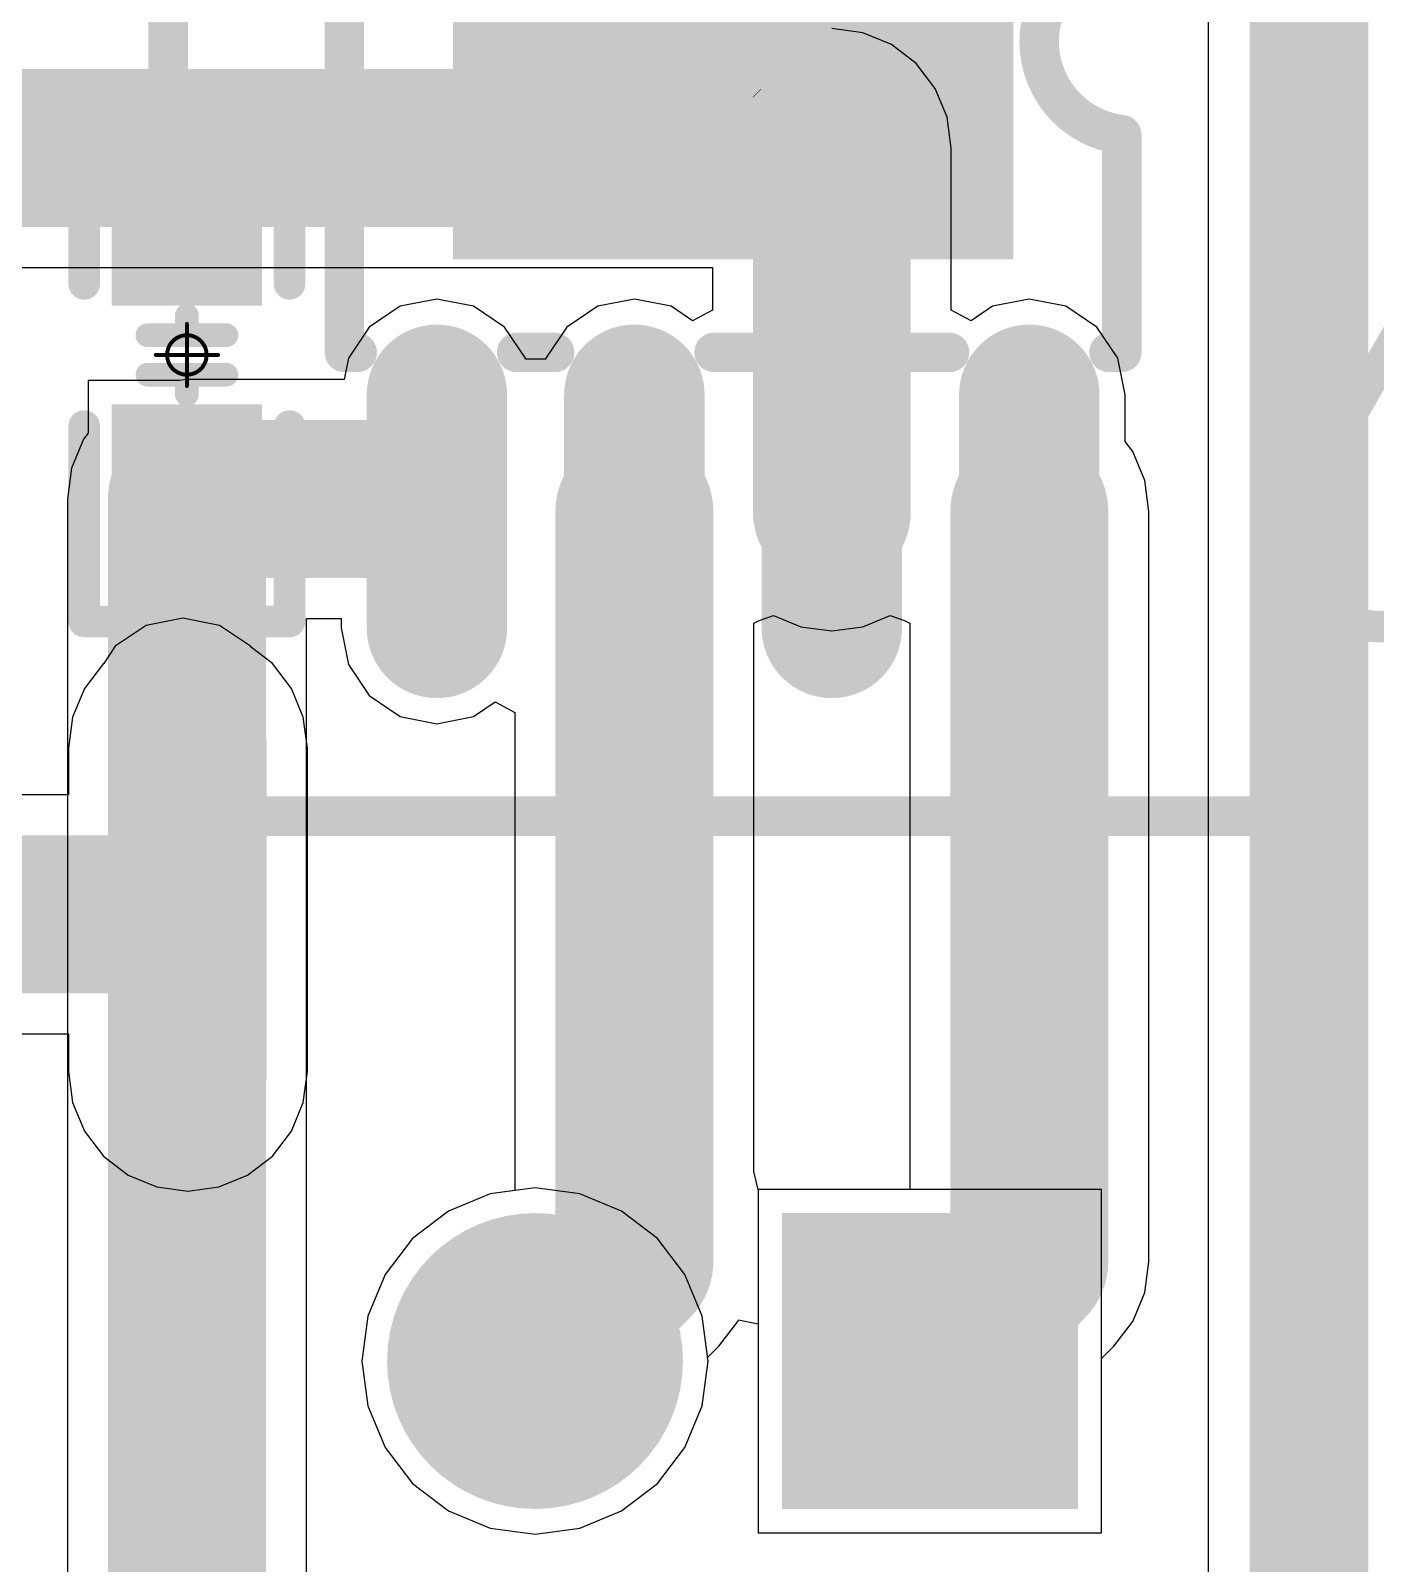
# Model space of a CAD drawing. Header units: millimetres. Extents: x 28 to 238, y 6 to 119.
# Drawn here: x 60.07 to 68.72, y 46.61 to 56.47 of the extents above; entities that cross this region are included whole.
import ezdxf

# ---------------------------------------------------------------- set-up
doc = ezdxf.new("R2010")
doc.units = ezdxf.units.MM
for name, color, linetype in [('BottomLayer', 5, 'Continuous'), ('BottomSolder', 6, 'Continuous'), ('KeepOutLayer', 6, 'Continuous'), ('Mechanical15', 56, 'Continuous'), ('MultiLayer', 9, 'Continuous'), ('PadHoleLayer', 156, 'Continuous'), ('TopLayer', 1, 'Continuous'), ('TopOverlay', 2, 'Continuous'), ('TopPaste', 8, 'Continuous'), ('TopSolder', 216, 'Continuous'), ('ViaHoleLayer', 16, 'Continuous')]:
    doc.layers.add(name, color=color, linetype=linetype)

# ---------------------------------------------------------------- blocks, each defined once
blk = doc.blocks.new('SRP12_34_25_P_4')
at = {"layer": 'TopOverlay', "const_width": 0.2032}
blk.add_lwpolyline([(-13.33089282, 5.10321814, -0.9742425975998068), (-12.80677144, 6.086459759999999)], format="xyb", dxfattribs=at)
at = {"layer": 'TopOverlay', "const_width": 0.1016}
for points in [[(-12.85757144, 6.086459759999999, 1), (-12.75597144, 6.086459759999999, 1)], [(-12.85280132, 6.096, 1), (-12.75120132, 6.096, 1)]]:
    blk.add_lwpolyline(points, format="xyb", close=True, dxfattribs=at)
at = {"layer": 'TopOverlay', "const_width": 0.2032}
blk.add_lwpolyline([(-12.80200132, 6.096), (-9.50000132, 4.191)], dxfattribs=at)
blk = doc.blocks.new('C_0603_M_19')
at = {"layer": 'Mechanical15', "const_width": 0.0254}
for points in [[(0, 0.1999996), (0, -0.1999996)], [(-0.1999996, 0), (0.1999996, 0)]]:
    blk.add_lwpolyline(points, dxfattribs=at)
at = {"layer": 'Mechanical15'}
for points, const_width in [([(-0.00635, 0.1999996, 1), (0.00635, 0.1999996, 1)], 0.0127), ([(0.127, 0, 1), (-0.127, 0, 1)], 0.0254), ([(-0.2063496, 0, 1), (-0.1936496, 0, 1)], 0.0127), ([(-0.13335, 0, 1), (-0.12065, 0, 1)], 0.0127), ([(0.12065, 0, 1), (0.13335, 0, 1)], 0.0127), ([(0.1936496, 0, 1), (0.2063496, 0, 1)], 0.0127), ([(-0.00635, -0.1999996, 1), (0.00635, -0.1999996, 1)], 0.0127)]:
    blk.add_lwpolyline(points, format="xyb", close=True, dxfattribs=dict(at, const_width=const_width))
at = {"layer": 'TopLayer'}
for points in [[(-1.4351, -0.381), (-0.4191, -0.381), (-1.4351, 0.381), (-0.4191, 0.381)], [(0.4191, -0.381), (1.4351, -0.381), (0.4191, 0.381), (1.4351, 0.381)]]:
    blk.add_solid(points, dxfattribs=at)
at = {"layer": 'TopOverlay'}
for points, const_width in [([(-1.7145, 0.6604), (-0.4572, 0.6604)], 0.2032), ([(-1.7145, 0.6604), (-1.7145, -0.6604)], 0.2032), ([(0.4572, 0.6604), (1.7145, 0.6604)], 0.2032), ([(1.7145, 0.6604), (1.7145, -0.6604)], 0.2032), ([(-0.127, 0.254), (-0.127, -0.254)], 0.1524), ([(0.127, 0.254), (0.127, -0.254)], 0.1524), ([(-0.254, 0), (-0.127, 0)], 0.1524), ([(0.127, 0), (0.254, 0)], 0.1524), ([(-1.7145, -0.6604), (-0.4572, -0.6604)], 0.2032), ([(0.4572, -0.6604), (1.7145, -0.6604)], 0.2032)]:
    blk.add_lwpolyline(points, dxfattribs=dict(at, const_width=const_width))
for points, const_width in [([(-1.7653, 0.6604, 1), (-1.6637, 0.6604, 1)], 0.1016), ([(-1.7653, 0.6604, 1), (-1.6637, 0.6604, 1)], 0.1016), ([(-0.508, 0.6604, 1), (-0.4064, 0.6604, 1)], 0.1016), ([(0.4064, 0.6604, 1), (0.508, 0.6604, 1)], 0.1016), ([(1.6637, 0.6604, 1), (1.7653, 0.6604, 1)], 0.1016), ([(1.6637, 0.6604, 1), (1.7653, 0.6604, 1)], 0.1016), ([(-0.1651, 0.254, 1), (-0.0889, 0.254, 1)], 0.0762), ([(0.0889, 0.254, 1), (0.1651, 0.254, 1)], 0.0762), ([(-0.2921, 0, 1), (-0.2159, 0, 1)], 0.0762), ([(-0.1651, 0, 1), (-0.0889, 0, 1)], 0.0762), ([(0.0889, 0, 1), (0.1651, 0, 1)], 0.0762), ([(0.2159, 0, 1), (0.2921, 0, 1)], 0.0762), ([(-0.1651, -0.254, 1), (-0.0889, -0.254, 1)], 0.0762), ([(0.0889, -0.254, 1), (0.1651, -0.254, 1)], 0.0762), ([(-1.7653, -0.6604, 1), (-1.6637, -0.6604, 1)], 0.1016), ([(-1.7653, -0.6604, 1), (-1.6637, -0.6604, 1)], 0.1016), ([(-0.508, -0.6604, 1), (-0.4064, -0.6604, 1)], 0.1016), ([(0.4064, -0.6604, 1), (0.508, -0.6604, 1)], 0.1016), ([(1.6637, -0.6604, 1), (1.7653, -0.6604, 1)], 0.1016), ([(1.6637, -0.6604, 1), (1.7653, -0.6604, 1)], 0.1016)]:
    blk.add_lwpolyline(points, format="xyb", close=True, dxfattribs=dict(at, const_width=const_width))
at = {"layer": 'TopPaste'}
for points in [[(-1.4351, -0.381), (-0.4191, -0.381), (-1.4351, 0.381), (-0.4191, 0.381)], [(0.4191, -0.381), (1.4351, -0.381), (0.4191, 0.381), (1.4351, 0.381)]]:
    blk.add_solid(points, dxfattribs=at)
at = {"layer": 'TopSolder'}
for points in [[(-1.5367, -0.4826), (-0.3175, -0.4826), (-1.5367, 0.4826), (-0.3175, 0.4826)], [(0.3175, -0.4826), (1.5367, -0.4826), (0.3175, 0.4826), (1.5367, 0.4826)]]:
    blk.add_solid(points, dxfattribs=at)
blk = doc.blocks.new('XH2_54_LI_2P_37')
at = {"layer": 'BottomLayer', "const_width": 0.8499983}
blk.add_lwpolyline([(0.84499958, 0, 1), (1.69500042, 0, 1)], format="xyb", close=True, dxfattribs=at)
at = {"layer": 'BottomLayer'}
blk.add_solid([(-0.4200017, -0.8499983), (-0.4200017, 0.8499983), (-2.1199983, -0.8499983), (-2.1199983, 0.8499983)], dxfattribs=at)
at = {"layer": 'BottomSolder', "const_width": 0.9515983}
blk.add_lwpolyline([(0.7941995799999999, 0, 1), (1.74580042, 0, 1)], format="xyb", close=True, dxfattribs=at)
at = {"layer": 'BottomSolder'}
blk.add_solid([(-0.3184017, -0.9515983), (-0.3184017, 0.9515983), (-2.2215983, -0.9515983), (-2.2215983, 0.9515983)], dxfattribs=at)
at = {"layer": 'MultiLayer', "const_width": 0.8499983}
blk.add_lwpolyline([(0.84499958, 0, 1), (1.69500042, 0, 1)], format="xyb", close=True, dxfattribs=at)
at = {"layer": 'MultiLayer'}
blk.add_solid([(-0.4200017, -0.8499983), (-0.4200017, 0.8499983), (-2.1199983, -0.8499983), (-2.1199983, 0.8499983)], dxfattribs=at)
at = {"layer": 'PadHoleLayer', "const_width": 0.4499991}
for points in [[(-1.49500082, 0, 1), (-1.04499918, 0, 1)], [(1.04499918, 0, 1), (1.49500082, 0, 1)]]:
    blk.add_lwpolyline(points, format="xyb", close=True, dxfattribs=at)
at = {"layer": 'TopLayer', "const_width": 0.8499983}
blk.add_lwpolyline([(0.84499958, 0, 1), (1.69500042, 0, 1)], format="xyb", close=True, dxfattribs=at)
at = {"layer": 'TopLayer'}
blk.add_solid([(-0.4200017, -0.8499983), (-0.4200017, 0.8499983), (-2.1199983, -0.8499983), (-2.1199983, 0.8499983)], dxfattribs=at)
at = {"layer": 'TopOverlay', "const_width": 0.254}
for points in [[(-1.0667746, 2.36982), (-3.8074346, 2.36982)], [(-3.8074346, 2.36982), (-3.8074346, -3.5052)], [(-1.0667746, 2.36982), (-1.0667746, 1.7272)], [(2.95402, 2.36982), (0.9525254000000001, 2.36982)], [(0.9525254000000001, 2.36982), (0.9525254000000001, 1.7272)], [(3.7363654, 2.36982), (2.95402, 2.36982)], [(3.7363654, 2.36982), (3.7363654, -3.5052)], [(0.9525254000000001, 1.7272), (-1.0667746, 1.7272)], [(3.7363654, -3.5052), (-3.8074346, -3.5052)]]:
    blk.add_lwpolyline(points, dxfattribs=at)
at = {"layer": 'TopOverlay', "const_width": 0.127}
for points in [[(-3.8709346, 2.36982, 1), (-3.7439346, 2.36982, 1)], [(-3.8709346, 2.36982, 1), (-3.7439346, 2.36982, 1)], [(-1.1302746, 2.36982, 1), (-1.0032746, 2.36982, 1)], [(-1.1302746, 2.36982, 1), (-1.0032746, 2.36982, 1)], [(0.8890254000000001, 2.36982, 1), (1.0160254, 2.36982, 1)], [(0.8890254000000001, 2.36982, 1), (1.0160254, 2.36982, 1)], [(2.89052, 2.36982, 1), (3.01752, 2.36982, 1)], [(2.89052, 2.36982, 1), (3.01752, 2.36982, 1)], [(3.6728654, 2.36982, 1), (3.7998654, 2.36982, 1)], [(3.6728654, 2.36982, 1), (3.7998654, 2.36982, 1)], [(-1.1302746, 1.7272, 1), (-1.0032746, 1.7272, 1)], [(-1.1302746, 1.7272, 1), (-1.0032746, 1.7272, 1)], [(0.8890254000000001, 1.7272, 1), (1.0160254, 1.7272, 1)], [(0.8890254000000001, 1.7272, 1), (1.0160254, 1.7272, 1)], [(-3.8709346, -3.5052, 1), (-3.7439346, -3.5052, 1)], [(-3.8709346, -3.5052, 1), (-3.7439346, -3.5052, 1)], [(3.6728654, -3.5052, 1), (3.7998654, -3.5052, 1)], [(3.6728654, -3.5052, 1), (3.7998654, -3.5052, 1)]]:
    blk.add_lwpolyline(points, format="xyb", close=True, dxfattribs=at)
at = {"layer": 'TopSolder', "const_width": 0.9515983}
blk.add_lwpolyline([(0.7941995799999999, 0, 1), (1.74580042, 0, 1)], format="xyb", close=True, dxfattribs=at)
at = {"layer": 'TopSolder'}
blk.add_solid([(-0.3184017, -0.9515983), (-0.3184017, 0.9515983), (-2.2215983, -0.9515983), (-2.2215983, 0.9515983)], dxfattribs=at)
blk = doc.blocks.new('SOIC_8_EP_56')
at = {"layer": 'Mechanical15', "const_width": 0.00254}
blk.add_lwpolyline([(0.35805872, 0.1279525), (0.30725872, 0.1787525)], dxfattribs=at)
at = {"layer": 'Mechanical15', "const_width": 0.00127}
for points in [[(0.30662372, 0.1787525, 1), (0.30789372, 0.1787525, 1)], [(0.35742372, 0.1279525, 1), (0.35869372, 0.1279525, 1)]]:
    blk.add_lwpolyline(points, format="xyb", close=True, dxfattribs=at)
at = {"layer": 'TopLayer', "const_width": 0.6999985999999999}
for points in [[(-3.77259596, 1.905), (-2.27259896, 1.905)], [(2.27260404, 1.905), (3.77260104, 1.905)], [(-3.77259596, 0.635), (-2.27259896, 0.635)], [(2.27260404, 0.635), (3.77260104, 0.635)], [(-3.77259596, -0.635), (-2.27259896, -0.635)], [(2.27260404, -0.635), (3.77260104, -0.635)], [(-3.77259596, -1.905), (-2.27259896, -1.905)], [(2.27260404, -1.905), (3.77260104, -1.905)]]:
    blk.add_lwpolyline(points, dxfattribs=at)
at = {"layer": 'TopLayer', "const_width": 0.3499993}
for points in [[(-3.94759434, 1.905, 1), (-3.59759758, 1.905, 1)], [(-2.44759734, 1.905, 1), (-2.09760058, 1.905, 1)], [(2.09760566, 1.905, 1), (2.44760242, 1.905, 1)], [(3.59760266, 1.905, 1), (3.94759942, 1.905, 1)], [(-3.94759434, 0.635, 1), (-3.59759758, 0.635, 1)], [(-2.44759734, 0.635, 1), (-2.09760058, 0.635, 1)], [(2.09760566, 0.635, 1), (2.44760242, 0.635, 1)], [(3.59760266, 0.635, 1), (3.94759942, 0.635, 1)], [(-3.94759434, -0.635, 1), (-3.59759758, -0.635, 1)], [(-2.44759734, -0.635, 1), (-2.09760058, -0.635, 1)], [(2.09760566, -0.635, 1), (2.44760242, -0.635, 1)], [(3.59760266, -0.635, 1), (3.94759942, -0.635, 1)], [(-3.94759434, -1.905, 1), (-3.59759758, -1.905, 1)], [(-2.44759734, -1.905, 1), (-2.09760058, -1.905, 1)], [(2.09760566, -1.905, 1), (2.44760242, -1.905, 1)], [(3.59760266, -1.905, 1), (3.94759942, -1.905, 1)]]:
    blk.add_lwpolyline(points, format="xyb", close=True, dxfattribs=at)
at = {"layer": 'TopLayer'}
blk.add_solid([(1.30081274, -1.6999966), (1.30081274, 1.6999966), (-1.19920766, -1.6999966), (-1.19920766, 1.6999966)], dxfattribs=at)
at = {"layer": 'TopOverlay'}
for points, const_width in [([(-2.90829746, 2.7432, 1), (-3.28929746, 2.7432, 1)], 0.254), ([(-3.35279746, 2.7432, 1), (-3.22579746, 2.7432, 1)], 0.127), ([(-2.97179746, 2.7432, 1), (-2.84479746, 2.7432, 1)], 0.127), ([(-2.06349346, 2.499995, 1), (-1.93649346, 2.499995, 1)], 0.127), ([(-2.06349346, 2.499995, 1), (-1.93649346, 2.499995, 1)], 0.127), ([(-0.66349626, 2.499995, 1), (-0.53649626, 2.499995, 1)], 0.127), ([(-0.66293746, 2.49936, 1), (-0.53593746, 2.49936, 1)], 0.127), ([(0.53594254, 2.49936, 1), (0.66294254, 2.49936, 1)], 0.127), ([(0.5365013399999999, 2.499995, 1), (0.6635013399999999, 2.499995, 1)], 0.127), ([(1.93649854, 2.499995, 1), (2.06349854, 2.499995, 1)], 0.127), ([(1.93649854, 2.499995, 1), (2.06349854, 2.499995, 1)], 0.127), ([(-2.06349346, 2.4179022, 1), (-1.93649346, 2.4179022, 1)], 0.127), ([(1.93649854, 2.4178768, 1), (2.06349854, 2.4178768, 1)], 0.127), ([(-2.06349346, 1.3920978, 1), (-1.93649346, 1.3920978, 1)], 0.127), ([(1.93649854, 1.3921232, 1), (2.06349854, 1.3921232, 1)], 0.127), ([(-2.06349346, 1.1479022, 1), (-1.93649346, 1.1479022, 1)], 0.127), ([(1.93649854, 1.1478768, 1), (2.06349854, 1.1478768, 1)], 0.127), ([(-2.06349346, 0.1220978, 1), (-1.93649346, 0.1220978, 1)], 0.127), ([(1.93649854, 0.1221232, 1), (2.06349854, 0.1221232, 1)], 0.127), ([(-2.06349346, -0.1220978, 1), (-1.93649346, -0.1220978, 1)], 0.127), ([(1.93649854, -0.1221232, 1), (2.06349854, -0.1221232, 1)], 0.127), ([(-2.06349346, -1.1479022, 1), (-1.93649346, -1.1479022, 1)], 0.127), ([(1.93649854, -1.1478768, 1), (2.06349854, -1.1478768, 1)], 0.127), ([(-2.06349346, -1.3920978, 1), (-1.93649346, -1.3920978, 1)], 0.127), ([(1.93649854, -1.3921232, 1), (2.06349854, -1.3921232, 1)], 0.127), ([(-2.06349346, -2.4179022, 1), (-1.93649346, -2.4179022, 1)], 0.127), ([(1.93649854, -2.4178768, 1), (2.06349854, -2.4178768, 1)], 0.127), ([(-2.06349346, -2.499995, 1), (-1.93649346, -2.499995, 1)], 0.127), ([(-2.06349346, -2.499995, 1), (-1.93649346, -2.499995, 1)], 0.127), ([(1.93649854, -2.499995, 1), (2.06349854, -2.499995, 1)], 0.127), ([(1.93649854, -2.499995, 1), (2.06349854, -2.499995, 1)], 0.127)]:
    blk.add_lwpolyline(points, format="xyb", close=True, dxfattribs=dict(at, const_width=const_width))
at = {"layer": 'TopOverlay', "const_width": 0.254}
for points in [[(-0.59999626, 2.499995), (-1.99999346, 2.499995)], [(-1.99999346, 2.4179022), (-1.99999346, 2.499995)], [(1.99999854, 2.499995), (0.6000013399999999, 2.499995)], [(1.99999854, 2.4178768), (1.99999854, 2.499995)], [(-1.99999346, 1.1479022), (-1.99999346, 1.3920978)], [(1.99999854, 1.1478768), (1.99999854, 1.3921232)], [(-1.99999346, -0.1220978), (-1.99999346, 0.1220978)], [(1.99999854, -0.1221232), (1.99999854, 0.1221232)], [(-1.99999346, -1.3920978), (-1.99999346, -1.1479022)], [(1.99999854, -1.3921232), (1.99999854, -1.1478768)], [(-1.99999346, -2.499995), (-1.99999346, -2.4179022)], [(1.99999854, -2.499995), (1.99999854, -2.4178768)], [(1.99999854, -2.499995), (-1.99999346, -2.499995)]]:
    blk.add_lwpolyline(points, dxfattribs=at)
blk.add_lwpolyline([(0.59944254, 2.49936, -0.8857167542545481), (-0.59943746, 2.49936)], format="xyb", dxfattribs=at)
at = {"layer": 'TopPaste', "const_width": 0.6999985999999999}
for points in [[(-3.77259596, 1.905), (-2.27259896, 1.905)], [(2.27260404, 1.905), (3.77260104, 1.905)], [(-3.77259596, 0.635), (-2.27259896, 0.635)], [(2.27260404, 0.635), (3.77260104, 0.635)], [(-3.77259596, -0.635), (-2.27259896, -0.635)], [(2.27260404, -0.635), (3.77260104, -0.635)], [(-3.77259596, -1.905), (-2.27259896, -1.905)], [(2.27260404, -1.905), (3.77260104, -1.905)]]:
    blk.add_lwpolyline(points, dxfattribs=at)
at = {"layer": 'TopPaste', "const_width": 0.3499993}
for points in [[(-3.94759434, 1.905, 1), (-3.59759758, 1.905, 1)], [(-2.44759734, 1.905, 1), (-2.09760058, 1.905, 1)], [(2.09760566, 1.905, 1), (2.44760242, 1.905, 1)], [(3.59760266, 1.905, 1), (3.94759942, 1.905, 1)], [(-3.94759434, 0.635, 1), (-3.59759758, 0.635, 1)], [(-2.44759734, 0.635, 1), (-2.09760058, 0.635, 1)], [(2.09760566, 0.635, 1), (2.44760242, 0.635, 1)], [(3.59760266, 0.635, 1), (3.94759942, 0.635, 1)], [(-3.94759434, -0.635, 1), (-3.59759758, -0.635, 1)], [(-2.44759734, -0.635, 1), (-2.09760058, -0.635, 1)], [(2.09760566, -0.635, 1), (2.44760242, -0.635, 1)], [(3.59760266, -0.635, 1), (3.94759942, -0.635, 1)], [(-3.94759434, -1.905, 1), (-3.59759758, -1.905, 1)], [(-2.44759734, -1.905, 1), (-2.09760058, -1.905, 1)], [(2.09760566, -1.905, 1), (2.44760242, -1.905, 1)], [(3.59760266, -1.905, 1), (3.94759942, -1.905, 1)]]:
    blk.add_lwpolyline(points, format="xyb", close=True, dxfattribs=at)
at = {"layer": 'TopPaste'}
blk.add_solid([(1.30081274, -1.6999966), (1.30081274, 1.6999966), (-1.19920766, -1.6999966), (-1.19920766, 1.6999966)], dxfattribs=at)
at = {"layer": 'TopSolder', "const_width": 0.9031985999999999}
for points in [[(-3.77259596, 1.905), (-2.27259896, 1.905)], [(2.27260404, 1.905), (3.77260104, 1.905)], [(-3.77259596, 0.635), (-2.27259896, 0.635)], [(2.27260404, 0.635), (3.77260104, 0.635)], [(-3.77259596, -0.635), (-2.27259896, -0.635)], [(2.27260404, -0.635), (3.77260104, -0.635)], [(-3.77259596, -1.905), (-2.27259896, -1.905)], [(2.27260404, -1.905), (3.77260104, -1.905)]]:
    blk.add_lwpolyline(points, dxfattribs=at)
at = {"layer": 'TopSolder', "const_width": 0.4515992999999999}
for points in [[(-3.99839434, 1.905, 1), (-3.54679758, 1.905, 1)], [(-2.49839734, 1.905, 1), (-2.04680058, 1.905, 1)], [(2.04680566, 1.905, 1), (2.49840242, 1.905, 1)], [(3.54680266, 1.905, 1), (3.99839942, 1.905, 1)], [(-3.99839434, 0.635, 1), (-3.54679758, 0.635, 1)], [(-2.49839734, 0.635, 1), (-2.04680058, 0.635, 1)], [(2.04680566, 0.635, 1), (2.49840242, 0.635, 1)], [(3.54680266, 0.635, 1), (3.99839942, 0.635, 1)], [(-3.99839434, -0.635, 1), (-3.54679758, -0.635, 1)], [(-2.49839734, -0.635, 1), (-2.04680058, -0.635, 1)], [(2.04680566, -0.635, 1), (2.49840242, -0.635, 1)], [(3.54680266, -0.635, 1), (3.99839942, -0.635, 1)], [(-3.99839434, -1.905, 1), (-3.54679758, -1.905, 1)], [(-2.49839734, -1.905, 1), (-2.04680058, -1.905, 1)], [(2.04680566, -1.905, 1), (2.49840242, -1.905, 1)], [(3.54680266, -1.905, 1), (3.99839942, -1.905, 1)]]:
    blk.add_lwpolyline(points, format="xyb", close=True, dxfattribs=at)
at = {"layer": 'TopSolder'}
blk.add_solid([(1.40241274, -1.8015966), (1.40241274, 1.8015966), (-1.30080766, -1.8015966), (-1.30080766, 1.8015966)], dxfattribs=at)
blk = doc.blocks.new('SOIC_8_EP_58')
at = {"layer": 'Mechanical15', "const_width": 0.00254}
blk.add_lwpolyline([(0.35805872, 0.1279525), (0.30725872, 0.1787525)], dxfattribs=at)
at = {"layer": 'Mechanical15', "const_width": 0.00127}
for points in [[(0.30662372, 0.1787525, 1), (0.30789372, 0.1787525, 1)], [(0.35742372, 0.1279525, 1), (0.35869372, 0.1279525, 1)]]:
    blk.add_lwpolyline(points, format="xyb", close=True, dxfattribs=at)
at = {"layer": 'TopLayer', "const_width": 0.6999985999999999}
for points in [[(-3.77259596, 1.905), (-2.27259896, 1.905)], [(2.27260404, 1.905), (3.77260104, 1.905)], [(-3.77259596, 0.635), (-2.27259896, 0.635)], [(2.27260404, 0.635), (3.77260104, 0.635)], [(-3.77259596, -0.635), (-2.27259896, -0.635)], [(2.27260404, -0.635), (3.77260104, -0.635)], [(-3.77259596, -1.905), (-2.27259896, -1.905)], [(2.27260404, -1.905), (3.77260104, -1.905)]]:
    blk.add_lwpolyline(points, dxfattribs=at)
at = {"layer": 'TopLayer', "const_width": 0.3499993}
for points in [[(-3.94759434, 1.905, 1), (-3.59759758, 1.905, 1)], [(-2.44759734, 1.905, 1), (-2.09760058, 1.905, 1)], [(2.09760566, 1.905, 1), (2.44760242, 1.905, 1)], [(3.59760266, 1.905, 1), (3.94759942, 1.905, 1)], [(-3.94759434, 0.635, 1), (-3.59759758, 0.635, 1)], [(-2.44759734, 0.635, 1), (-2.09760058, 0.635, 1)], [(2.09760566, 0.635, 1), (2.44760242, 0.635, 1)], [(3.59760266, 0.635, 1), (3.94759942, 0.635, 1)], [(-3.94759434, -0.635, 1), (-3.59759758, -0.635, 1)], [(-2.44759734, -0.635, 1), (-2.09760058, -0.635, 1)], [(2.09760566, -0.635, 1), (2.44760242, -0.635, 1)], [(3.59760266, -0.635, 1), (3.94759942, -0.635, 1)], [(-3.94759434, -1.905, 1), (-3.59759758, -1.905, 1)], [(-2.44759734, -1.905, 1), (-2.09760058, -1.905, 1)], [(2.09760566, -1.905, 1), (2.44760242, -1.905, 1)], [(3.59760266, -1.905, 1), (3.94759942, -1.905, 1)]]:
    blk.add_lwpolyline(points, format="xyb", close=True, dxfattribs=at)
at = {"layer": 'TopLayer'}
blk.add_solid([(1.30081274, -1.6999966), (1.30081274, 1.6999966), (-1.19920766, -1.6999966), (-1.19920766, 1.6999966)], dxfattribs=at)
at = {"layer": 'TopOverlay'}
for points, const_width in [([(-2.90829746, 2.7432, 1), (-3.28929746, 2.7432, 1)], 0.254), ([(-3.35279746, 2.7432, 1), (-3.22579746, 2.7432, 1)], 0.127), ([(-2.97179746, 2.7432, 1), (-2.84479746, 2.7432, 1)], 0.127), ([(-2.06349346, 2.499995, 1), (-1.93649346, 2.499995, 1)], 0.127), ([(-2.06349346, 2.499995, 1), (-1.93649346, 2.499995, 1)], 0.127), ([(-0.66349626, 2.499995, 1), (-0.53649626, 2.499995, 1)], 0.127), ([(-0.66293746, 2.49936, 1), (-0.53593746, 2.49936, 1)], 0.127), ([(0.53594254, 2.49936, 1), (0.66294254, 2.49936, 1)], 0.127), ([(0.5365013399999999, 2.499995, 1), (0.6635013399999999, 2.499995, 1)], 0.127), ([(1.93649854, 2.499995, 1), (2.06349854, 2.499995, 1)], 0.127), ([(1.93649854, 2.499995, 1), (2.06349854, 2.499995, 1)], 0.127), ([(-2.06349346, 2.4179022, 1), (-1.93649346, 2.4179022, 1)], 0.127), ([(1.93649854, 2.4178768, 1), (2.06349854, 2.4178768, 1)], 0.127), ([(-2.06349346, 1.3920978, 1), (-1.93649346, 1.3920978, 1)], 0.127), ([(1.93649854, 1.3921232, 1), (2.06349854, 1.3921232, 1)], 0.127), ([(-2.06349346, 1.1479022, 1), (-1.93649346, 1.1479022, 1)], 0.127), ([(1.93649854, 1.1478768, 1), (2.06349854, 1.1478768, 1)], 0.127), ([(-2.06349346, 0.1220978, 1), (-1.93649346, 0.1220978, 1)], 0.127), ([(1.93649854, 0.1221232, 1), (2.06349854, 0.1221232, 1)], 0.127), ([(-2.06349346, -0.1220978, 1), (-1.93649346, -0.1220978, 1)], 0.127), ([(1.93649854, -0.1221232, 1), (2.06349854, -0.1221232, 1)], 0.127), ([(-2.06349346, -1.1479022, 1), (-1.93649346, -1.1479022, 1)], 0.127), ([(1.93649854, -1.1478768, 1), (2.06349854, -1.1478768, 1)], 0.127), ([(-2.06349346, -1.3920978, 1), (-1.93649346, -1.3920978, 1)], 0.127), ([(1.93649854, -1.3921232, 1), (2.06349854, -1.3921232, 1)], 0.127), ([(-2.06349346, -2.4179022, 1), (-1.93649346, -2.4179022, 1)], 0.127), ([(1.93649854, -2.4178768, 1), (2.06349854, -2.4178768, 1)], 0.127), ([(-2.06349346, -2.499995, 1), (-1.93649346, -2.499995, 1)], 0.127), ([(-2.06349346, -2.499995, 1), (-1.93649346, -2.499995, 1)], 0.127), ([(1.93649854, -2.499995, 1), (2.06349854, -2.499995, 1)], 0.127), ([(1.93649854, -2.499995, 1), (2.06349854, -2.499995, 1)], 0.127)]:
    blk.add_lwpolyline(points, format="xyb", close=True, dxfattribs=dict(at, const_width=const_width))
at = {"layer": 'TopOverlay', "const_width": 0.254}
for points in [[(-0.59999626, 2.499995), (-1.99999346, 2.499995)], [(-1.99999346, 2.4179022), (-1.99999346, 2.499995)], [(1.99999854, 2.499995), (0.6000013399999999, 2.499995)], [(1.99999854, 2.4178768), (1.99999854, 2.499995)], [(-1.99999346, 1.1479022), (-1.99999346, 1.3920978)], [(1.99999854, 1.1478768), (1.99999854, 1.3921232)], [(-1.99999346, -0.1220978), (-1.99999346, 0.1220978)], [(1.99999854, -0.1221232), (1.99999854, 0.1221232)], [(-1.99999346, -1.3920978), (-1.99999346, -1.1479022)], [(1.99999854, -1.3921232), (1.99999854, -1.1478768)], [(-1.99999346, -2.499995), (-1.99999346, -2.4179022)], [(1.99999854, -2.499995), (1.99999854, -2.4178768)], [(1.99999854, -2.499995), (-1.99999346, -2.499995)]]:
    blk.add_lwpolyline(points, dxfattribs=at)
blk.add_lwpolyline([(0.59944254, 2.49936, -0.8857167542545481), (-0.59943746, 2.49936)], format="xyb", dxfattribs=at)
at = {"layer": 'TopPaste', "const_width": 0.6999985999999999}
for points in [[(-3.77259596, 1.905), (-2.27259896, 1.905)], [(2.27260404, 1.905), (3.77260104, 1.905)], [(-3.77259596, 0.635), (-2.27259896, 0.635)], [(2.27260404, 0.635), (3.77260104, 0.635)], [(-3.77259596, -0.635), (-2.27259896, -0.635)], [(2.27260404, -0.635), (3.77260104, -0.635)], [(-3.77259596, -1.905), (-2.27259896, -1.905)], [(2.27260404, -1.905), (3.77260104, -1.905)]]:
    blk.add_lwpolyline(points, dxfattribs=at)
at = {"layer": 'TopPaste', "const_width": 0.3499993}
for points in [[(-3.94759434, 1.905, 1), (-3.59759758, 1.905, 1)], [(-2.44759734, 1.905, 1), (-2.09760058, 1.905, 1)], [(2.09760566, 1.905, 1), (2.44760242, 1.905, 1)], [(3.59760266, 1.905, 1), (3.94759942, 1.905, 1)], [(-3.94759434, 0.635, 1), (-3.59759758, 0.635, 1)], [(-2.44759734, 0.635, 1), (-2.09760058, 0.635, 1)], [(2.09760566, 0.635, 1), (2.44760242, 0.635, 1)], [(3.59760266, 0.635, 1), (3.94759942, 0.635, 1)], [(-3.94759434, -0.635, 1), (-3.59759758, -0.635, 1)], [(-2.44759734, -0.635, 1), (-2.09760058, -0.635, 1)], [(2.09760566, -0.635, 1), (2.44760242, -0.635, 1)], [(3.59760266, -0.635, 1), (3.94759942, -0.635, 1)], [(-3.94759434, -1.905, 1), (-3.59759758, -1.905, 1)], [(-2.44759734, -1.905, 1), (-2.09760058, -1.905, 1)], [(2.09760566, -1.905, 1), (2.44760242, -1.905, 1)], [(3.59760266, -1.905, 1), (3.94759942, -1.905, 1)]]:
    blk.add_lwpolyline(points, format="xyb", close=True, dxfattribs=at)
at = {"layer": 'TopPaste'}
blk.add_solid([(1.30081274, -1.6999966), (1.30081274, 1.6999966), (-1.19920766, -1.6999966), (-1.19920766, 1.6999966)], dxfattribs=at)
at = {"layer": 'TopSolder', "const_width": 0.9031985999999999}
for points in [[(-3.77259596, 1.905), (-2.27259896, 1.905)], [(2.27260404, 1.905), (3.77260104, 1.905)], [(-3.77259596, 0.635), (-2.27259896, 0.635)], [(2.27260404, 0.635), (3.77260104, 0.635)], [(-3.77259596, -0.635), (-2.27259896, -0.635)], [(2.27260404, -0.635), (3.77260104, -0.635)], [(-3.77259596, -1.905), (-2.27259896, -1.905)], [(2.27260404, -1.905), (3.77260104, -1.905)]]:
    blk.add_lwpolyline(points, dxfattribs=at)
at = {"layer": 'TopSolder', "const_width": 0.4515992999999999}
for points in [[(-3.99839434, 1.905, 1), (-3.54679758, 1.905, 1)], [(-2.49839734, 1.905, 1), (-2.04680058, 1.905, 1)], [(2.04680566, 1.905, 1), (2.49840242, 1.905, 1)], [(3.54680266, 1.905, 1), (3.99839942, 1.905, 1)], [(-3.99839434, 0.635, 1), (-3.54679758, 0.635, 1)], [(-2.49839734, 0.635, 1), (-2.04680058, 0.635, 1)], [(2.04680566, 0.635, 1), (2.49840242, 0.635, 1)], [(3.54680266, 0.635, 1), (3.99839942, 0.635, 1)], [(-3.99839434, -0.635, 1), (-3.54679758, -0.635, 1)], [(-2.49839734, -0.635, 1), (-2.04680058, -0.635, 1)], [(2.04680566, -0.635, 1), (2.49840242, -0.635, 1)], [(3.54680266, -0.635, 1), (3.99839942, -0.635, 1)], [(-3.99839434, -1.905, 1), (-3.54679758, -1.905, 1)], [(-2.49839734, -1.905, 1), (-2.04680058, -1.905, 1)], [(2.04680566, -1.905, 1), (2.49840242, -1.905, 1)], [(3.54680266, -1.905, 1), (3.99839942, -1.905, 1)]]:
    blk.add_lwpolyline(points, format="xyb", close=True, dxfattribs=at)
at = {"layer": 'TopSolder'}
blk.add_solid([(1.40241274, -1.8015966), (1.40241274, 1.8015966), (-1.30080766, -1.8015966), (-1.30080766, 1.8015966)], dxfattribs=at)

msp = doc.modelspace()

# ---------------------------------------------------------------- linework, layer by layer
msp.add_circle((70.55829940340209, 67.27233560076644), 39.25027976366835)
at = {"layer": 'BottomLayer'}
for p, q in [((67.64155128, 57.2683894), (67.64155128, 42.42696111999999)), ((61.0457504, 52.68748416), (60.81008157999999, 52.64060592)), ((61.28141922, 52.64060592), (61.0457504, 52.68748416)), ((60.81008157999999, 52.64060592), (60.61029026, 52.50711114)), ((61.48121054, 52.50711114), (61.28141922, 52.64060592)), ((60.61029026, 52.50711114), (60.5367598, 52.3970631)), ((61.4868087, 52.49873168), (61.48121054, 52.50711114)), ((61.62149982, 52.39538161999999), (61.4868087, 52.49873168)), ((60.53456778, 52.39538161999999), (60.41242679999999, 52.23620236)), ((60.5367598, 52.3970631), (60.53456778, 52.39538161999999)), ((61.74364079999999, 52.23620236), (61.62149982, 52.39538161999999)), ((60.41242679999999, 52.23620236), (60.33564514, 52.05083824)), ((61.82042246, 52.05083824), (61.74364079999999, 52.23620236)), ((60.33564514, 52.05083824), (60.30945774, 51.85191560000001)), ((61.84660985999999, 51.85191560000001), (61.82042246, 52.05083824)), ((60.30945774, 51.85191560000001), (60.30945774, 51.55183745999999)), ((61.84660985999999, 50.7832106), (61.84660985999999, 51.85191560000001)), ((60.30945774, 51.55183745999999), (53.55561806, 51.55183745999999)), ((61.84660985999999, 49.7711476), (61.84660985999999, 50.7832106)), ((52.78704200000001, 50.01468534), (60.30945774, 50.01468534)), ((60.30945774, 50.01468534), (60.30945774, 49.7711476)), ((60.30945774, 49.7711476), (60.33564514, 49.57222496)), ((61.82042246, 49.57222496), (61.84660985999999, 49.7711476)), ((60.33564514, 49.57222496), (60.41242679999999, 49.38686084)), ((61.74364079999999, 49.38686084), (61.82042246, 49.57222496)), ((60.41242679999999, 49.38686084), (60.53456778, 49.22768158)), ((61.62149982, 49.22768158), (61.74364079999999, 49.38686084)), ((60.53456778, 49.22768158), (60.69374704, 49.1055406)), ((61.46232055999999, 49.1055406), (61.62149982, 49.22768158)), ((60.69374704, 49.1055406), (60.87911115999999, 49.02875894)), ((61.27695644, 49.02875894), (61.46232055999999, 49.1055406)), ((60.87911115999999, 49.02875894), (61.0780338, 49.00257154)), ((61.0780338, 49.00257154), (61.27695644, 49.02875894)), ((63.3109986, 49.02249784), (63.0227975, 48.98455532)), ((63.5991997, 48.98455532), (63.3109986, 49.02249784)), ((66.9549969, 49.0129703), (64.7470003, 49.0129703)), ((64.7470003, 49.0129703), (64.7470003, 46.80497370000001)), ((66.9549969, 46.80497370000001), (66.9549969, 49.0129703)), ((63.0227975, 48.98455532), (62.75423567999999, 48.87331348)), ((63.86776151999999, 48.87331348), (63.5991997, 48.98455532)), ((62.75423567999999, 48.87331348), (62.52361638, 48.69635422)), ((64.09838082, 48.69635422), (63.86776151999999, 48.87331348)), ((62.52361638, 48.69635422), (62.34665712, 48.46573492)), ((64.27534007999999, 48.46573492), (64.09838082, 48.69635422)), ((62.34665712, 48.46573492), (62.23541528, 48.1971731)), ((64.38658192, 48.1971731), (64.27534007999999, 48.46573492)), ((62.23541528, 48.1971731), (62.19747276, 47.908972)), ((64.42452444, 47.908972), (64.38658192, 48.1971731)), ((62.19747276, 47.908972), (62.23541528, 47.6207709)), ((64.38658192, 47.6207709), (64.42452444, 47.908972)), ((62.23541528, 47.6207709), (62.34665712, 47.35220907999999)), ((64.27534007999999, 47.35220907999999), (64.38658192, 47.6207709)), ((62.34665712, 47.35220907999999), (62.52361638, 47.12158978)), ((64.09838082, 47.12158978), (64.27534007999999, 47.35220907999999)), ((62.52361638, 47.12158978), (62.75423567999999, 46.94463052)), ((63.86776151999999, 46.94463052), (64.09838082, 47.12158978)), ((62.75423567999999, 46.94463052), (63.0227975, 46.83338868)), ((63.5991997, 46.83338868), (63.86776151999999, 46.94463052)), ((63.0227975, 46.83338868), (63.3109986, 46.79544616)), ((63.3109986, 46.79544616), (63.5991997, 46.83338868)), ((64.7470003, 46.80497370000001), (66.9549969, 46.80497370000001))]:
    msp.add_line(p, q, dxfattribs=at)
for points, const_width in [([(68.2889922, 42.42696111999999), (68.2889922, 64.67902735999999)], 0.762), ([(61.0780338, 50.7832106), (61.0780338, 51.85191560000001)], 1.016), ([(52.78704200000001, 50.7832614), (61.077983, 50.7832614)], 1.016), ([(61.077983, 50.7832614), (61.0780338, 50.7832106)], 1.016), ([(61.0780338, 49.7711476), (61.0780338, 50.7832106)], 1.016)]:
    msp.add_lwpolyline(points, dxfattribs=dict(at, const_width=const_width))
for points, const_width in [([(60.8240338, 51.85191560000001, 1), (61.3320338, 51.85191560000001, 1)], 0.508), ([(60.87074947999999, 52.071651, 1), (61.22075132, 52.071651, 1)], 0.3499993), ([(60.823983, 50.7832614, 1), (61.33198299999999, 50.7832614, 1)], 0.508), ([(60.823983, 50.7832614, 1), (61.33198299999999, 50.7832614, 1)], 0.508), ([(60.8240338, 50.7832106, 1), (61.3320338, 50.7832106, 1)], 0.508), ([(60.8240338, 50.7832106, 1), (61.3320338, 50.7832106, 1)], 0.508), ([(60.8240338, 50.7832106, 1), (61.3320338, 50.7832106, 1)], 0.508), ([(60.90303288, 50.7832106, 1), (61.25303472, 50.7832106, 1)], 0.3499993), ([(60.8240338, 49.7711476, 1), (61.3320338, 49.7711476, 1)], 0.508), ([(60.96213868, 49.64079479999999, 1), (61.31214052, 49.64079479999999, 1)], 0.3499993)]:
    msp.add_lwpolyline(points, format="xyb", close=True, dxfattribs=dict(at, const_width=const_width))
at = {"layer": 'KeepOutLayer', "const_width": 0.006451600000000001}
msp.add_lwpolyline([(34.05159305999999, 52.85712314, -3.804616964724552), (64.04906672, 28.5663894)], format="xyb", dxfattribs=at)
msp.add_lwpolyline([(34.05159305999999, 52.85712314, -3.804616964724552), (64.04906672, 28.5663894)], format="xyb", dxfattribs=at)
at = {"layer": 'MultiLayer', "const_width": 0.3499993}
for points in [[(60.87074947999999, 52.071651, 1), (61.22075132, 52.071651, 1)], [(60.90303288, 50.7832106, 1), (61.25303472, 50.7832106, 1)], [(60.96213868, 49.64079479999999, 1), (61.31214052, 49.64079479999999, 1)]]:
    msp.add_lwpolyline(points, format="xyb", close=True, dxfattribs=at)
at = {"layer": 'TopLayer'}
for p, q in [((65.41898524, 56.45393332), (65.22006259999999, 56.48012072)), ((65.6043519, 56.37715166), (65.41898524, 56.45393332)), ((65.76352862, 56.25501068), (65.6043519, 56.37715166)), ((65.8856696, 56.09583396), (65.76352862, 56.25501068)), ((65.96245126, 55.91046729999999), (65.8856696, 56.09583396)), ((65.98863865999999, 55.71154465999999), (65.96245126, 55.91046729999999)), ((65.98863865999999, 54.66887973999999), (65.98863865999999, 55.71154465999999)), ((59.53670338, 54.9429686), (64.45148653999999, 54.9429686)), ((64.45148653999999, 54.9429686), (64.45148653999999, 54.66886195999999)), ((62.68004989999999, 54.74057632), (62.44438108, 54.69369808)), ((62.91571871999999, 54.69369808), (62.68004989999999, 54.74057632)), ((63.9500499, 54.74057632), (63.71438108, 54.69369808)), ((64.18571872, 54.69369808), (63.9500499, 54.74057632)), ((66.49004989999999, 54.74057632), (66.25438108, 54.69369808)), ((66.72571872, 54.69369808), (66.49004989999999, 54.74057632)), ((62.44438108, 54.69369808), (62.24458976, 54.56020329999999)), ((63.11551004, 54.56020329999999), (62.91571871999999, 54.69369808)), ((63.71438108, 54.69369808), (63.51458976, 54.56020329999999)), ((64.32448654, 54.60097792), (64.18571872, 54.69369808)), ((64.45148653999999, 54.66886195999999), (64.32448654, 54.60097792)), ((66.11563866, 54.60099570000001), (65.98863865999999, 54.66887973999999)), ((66.25438108, 54.69369808), (66.11563866, 54.60099570000001)), ((66.92551003999999, 54.56020329999999), (66.72571872, 54.69369808)), ((62.24458976, 54.56020329999999), (62.11109498, 54.36041197999999)), ((63.24900482, 54.36041197999999), (63.11551004, 54.56020329999999)), ((63.51458976, 54.56020329999999), (63.38109497999999, 54.36041197999999)), ((67.05900482, 54.36041197999999), (66.92551003999999, 54.56020329999999)), ((62.11109498, 54.36041197999999), (62.08365027999999, 54.22244426)), ((63.25030529999999, 54.35387402), (63.24900482, 54.36041197999999)), ((63.3797945, 54.35387402), (63.25030529999999, 54.35387402)), ((63.38109497999999, 54.36041197999999), (63.3797945, 54.35387402)), ((67.10588306, 54.12474315999999), (67.05900482, 54.36041197999999)), ((61.02173216, 54.2158682), (60.4366838, 54.2158682)), ((60.4366838, 54.2158682), (60.4366838, 53.87804566)), ((61.0716838, 54.22244426), (61.02173216, 54.2158682)), ((62.08365027999999, 54.22244426), (61.0716838, 54.22244426)), ((67.10588306, 53.82391572), (67.10588306, 54.12474315999999)), ((60.40607679999999, 53.83815749999999), (60.32929514, 53.65279083999999)), ((60.4366838, 53.87804566), (60.40607679999999, 53.83815749999999)), ((67.1556696, 53.75903396), (67.10588306, 53.82391572)), ((67.23245125999999, 53.5736673), (67.1556696, 53.75903396)), ((60.32929514, 53.65279083999999), (60.30310773999999, 53.4538682)), ((67.25863866, 53.37474466), (67.23245125999999, 53.5736673)), ((60.30310773999999, 53.4538682), (60.30310773999999, 43.83784222)), ((67.25863866, 48.548036), (67.25863866, 53.37474466)), ((61.84025986, 44.1561982), (61.84025986, 52.68529213999999)), ((61.84025986, 52.68529213999999), (62.06421674, 52.68529213999999)), ((62.06421674, 52.68529213999999), (62.06421674, 52.62474615999999)), ((64.71863866, 52.6554446), (64.75331474, 52.67254642)), ((64.71863866, 49.1282228), (64.71863866, 52.6554446)), ((64.75331474, 52.67254642), (64.84563865999999, 52.70505079999999)), ((64.84563865999999, 52.70505079999999), (65.02113996, 52.63235599999999)), ((65.41898524, 52.63235599999999), (65.59448653999999, 52.70505079999999)), ((65.59448653999999, 52.70505079999999), (65.68681045999999, 52.67254642)), ((65.68681045999999, 52.67254642), (65.72148654, 52.6554446)), ((65.72148654, 52.6554446), (65.72148654, 49.0129703)), ((62.06421674, 52.62474615999999), (62.11109498, 52.38907734)), ((65.02113996, 52.63235599999999), (65.22006259999999, 52.6061686)), ((65.22006259999999, 52.6061686), (65.41898524, 52.63235599999999)), ((62.11109498, 52.38907734), (62.24458976, 52.18928602)), ((62.24458976, 52.18928602), (62.44438108, 52.05579124)), ((62.91571871999999, 52.05579124), (63.05448654, 52.1485114)), ((63.05448654, 52.1485114), (63.18148653999999, 52.08062735999999)), ((63.18148653999999, 52.08062735999999), (63.18148653999999, 49.00544682)), ((62.44438108, 52.05579124), (62.68004989999999, 52.008913)), ((62.68004989999999, 52.008913), (62.91571871999999, 52.05579124)), ((64.74700284, 49.0129703), (64.71863866, 49.1282228)), ((63.18148653999999, 49.00544682), (63.0227975, 48.98455532)), ((65.72148654, 49.0129703), (64.74700284, 49.0129703)), ((63.0227975, 48.98455532), (62.75423567999999, 48.87331348)), ((62.75423567999999, 48.87331348), (62.52361638, 48.69635422)), ((62.52361638, 48.69635422), (62.34665712, 48.46573492)), ((67.23245125999999, 48.34911336), (67.25863866, 48.548036)), ((62.34665712, 48.46573492), (62.23541528, 48.1971731)), ((67.1556696, 48.1637467), (67.23245125999999, 48.34911336)), ((62.23541528, 48.1971731), (62.19747276, 47.908972)), ((64.49352861999999, 48.00456998), (64.61566959999999, 48.1637467)), ((64.61566959999999, 48.1637467), (64.6200003, 48.17420134)), ((64.6200003, 48.17420134), (64.7470003, 48.1489385)), ((64.7470003, 48.1489385), (64.7470003, 46.80497370000001)), ((67.03352862, 48.00456998), (67.1556696, 48.1637467)), ((64.42143071999999, 47.93247208), (64.49352861999999, 48.00456998)), ((64.42452444, 47.908972), (64.42143071999999, 47.93247208)), ((66.9549969, 47.92603826), (67.03352862, 48.00456998)), ((66.9549969, 46.80497370000001), (66.9549969, 47.92603826)), ((62.19747276, 47.908972), (62.23541528, 47.6207709)), ((64.38658192, 47.6207709), (64.42452444, 47.908972)), ((62.23541528, 47.6207709), (62.34665712, 47.35220907999999)), ((64.27534007999999, 47.35220907999999), (64.38658192, 47.6207709)), ((62.34665712, 47.35220907999999), (62.52361638, 47.12158978)), ((64.09838082, 47.12158978), (64.27534007999999, 47.35220907999999)), ((62.52361638, 47.12158978), (62.75423567999999, 46.94463052)), ((63.86776151999999, 46.94463052), (64.09838082, 47.12158978)), ((62.75423567999999, 46.94463052), (63.0227975, 46.83338868)), ((63.5991997, 46.83338868), (63.86776151999999, 46.94463052)), ((63.0227975, 46.83338868), (63.3109986, 46.79544616)), ((63.3109986, 46.79544616), (63.5991997, 46.83338868)), ((64.7470003, 46.80497370000001), (66.9549969, 46.80497370000001))]:
    msp.add_line(p, q, dxfattribs=at)
for points, const_width in [([(60.95113539999999, 55.71154465999999), (60.95113539999999, 61.02233159999999)], 0.254), ([(58.0617584, 55.71154465999999), (60.95113539999999, 55.71154465999999)], 1.016), ([(60.95113539999999, 55.71154465999999), (65.22006259999999, 55.71154465999999)], 1.016), ([(65.22006259999999, 53.37474466), (65.22006259999999, 55.71154465999999)], 1.016), ([(60.95113539999999, 55.4286166), (60.95113539999999, 55.71154465999999)], 0.254), ([(61.0716838, 43.83784222), (61.0716838, 53.4538682)], 1.016), ([(61.0716838, 53.4538682), (62.60093905999999, 53.4538682)], 1.016), ([(63.9500626, 48.548036), (63.9500626, 53.37474466)], 1.016), ([(66.4900626, 48.548036), (66.4900626, 53.37474466)], 1.016), ([(63.3109986, 47.908972), (63.9500626, 48.548036)], 1.016), ([(65.8509986, 47.908972), (66.4900626, 48.548036)], 1.016)]:
    msp.add_lwpolyline(points, dxfattribs=dict(at, const_width=const_width))
for points, const_width in [([(60.69713539999999, 55.71154465999999, 1), (61.2051354, 55.71154465999999, 1)], 0.508), ([(60.69713539999999, 55.71154465999999, 1), (61.2051354, 55.71154465999999, 1)], 0.508), ([(64.9660626, 55.71154465999999, 1), (65.47406260000001, 55.71154465999999, 1)], 0.508), ([(64.9660626, 55.71154465999999, 1), (65.47406260000001, 55.71154465999999, 1)], 0.508), ([(60.88763539999999, 55.71154465999999, 1), (61.0146354, 55.71154465999999, 1)], 0.127), ([(60.88763539999999, 55.71154465999999, 1), (61.0146354, 55.71154465999999, 1)], 0.127), ([(60.88763539999999, 55.4286166, 1), (61.0146354, 55.4286166, 1)], 0.127), ([(60.8176838, 53.4538682, 1), (61.32568379999999, 53.4538682, 1)], 0.508), ([(60.8176838, 53.4538682, 1), (61.32568379999999, 53.4538682, 1)], 0.508), ([(62.34693906, 53.4538682, 1), (62.85493906, 53.4538682, 1)], 0.508), ([(63.6960626, 53.37474466, 1), (64.2040626, 53.37474466, 1)], 0.508), ([(64.9660626, 53.37474466, 1), (65.47406260000001, 53.37474466, 1)], 0.508), ([(66.23606260000001, 53.37474466, 1), (66.74406259999999, 53.37474466, 1)], 0.508), ([(60.87074947999999, 52.071651, 1), (61.22075132, 52.071651, 1)], 0.3499993), ([(60.90303288, 50.7832106, 1), (61.25303472, 50.7832106, 1)], 0.3499993), ([(60.96213868, 49.64079479999999, 1), (61.31214052, 49.64079479999999, 1)], 0.3499993), ([(63.6960626, 48.548036, 1), (64.2040626, 48.548036, 1)], 0.508), ([(63.6960626, 48.548036, 1), (64.2040626, 48.548036, 1)], 0.508), ([(66.23606260000001, 48.548036, 1), (66.74406259999999, 48.548036, 1)], 0.508), ([(66.23606260000001, 48.548036, 1), (66.74406259999999, 48.548036, 1)], 0.508), ([(63.0569986, 47.908972, 1), (63.5649986, 47.908972, 1)], 0.508), ([(65.59699859999999, 47.908972, 1), (66.1049986, 47.908972, 1)], 0.508)]:
    msp.add_lwpolyline(points, format="xyb", close=True, dxfattribs=dict(at, const_width=const_width))
at = {"layer": 'ViaHoleLayer', "const_width": 0.1999996}
for points in [[(60.9457506, 52.071651, 1), (61.14575019999999, 52.071651, 1)], [(60.97803399999999, 50.7832106, 1), (61.1780336, 50.7832106, 1)], [(61.03713979999999, 49.64079479999999, 1), (61.2371394, 49.64079479999999, 1)]]:
    msp.add_lwpolyline(points, format="xyb", close=True, dxfattribs=at)

# ---------------------------------------------------------------- block references
for name, p, rotation in [('SRP12_34_25_P_4', (74.3381292, 66.2459686), 90), ('SOIC_8_EP_56', (57.1977012, 56.6264044), 270), ('SOIC_8_EP_58', (64.5850626, 56.39734720000001), 270), ('C_0603_M_19', (61.0716838, 54.38096820000001), 90), ('XH2_54_LI_2P_37', (64.5809986, 47.908972), 180)]:
    msp.add_blockref(name, p, dxfattribs=dict(rotation=rotation))

doc.saveas('drawing.dxf')
